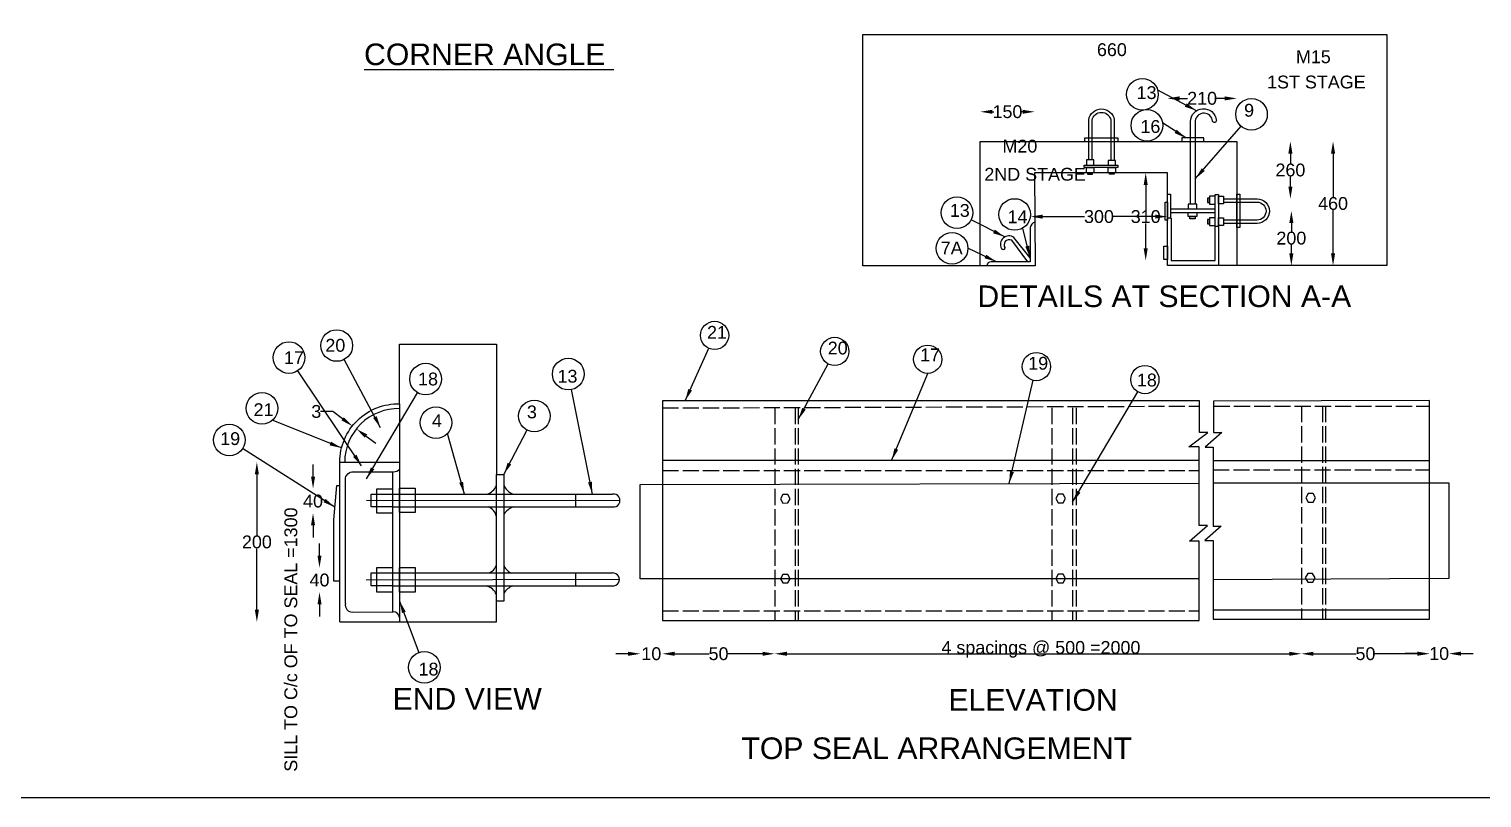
# Model space of a CAD drawing. Header units: inches. Extents: x 1509 to 4188, y -1217 to 874.
# Drawn here: x 2404 to 3480, y -1217 to -647 of the extents above; entities that cross this region are included whole.
import ezdxf

# ---------------------------------------------------------------- set-up
doc = ezdxf.new("R2010")
doc.units = ezdxf.units.IN
doc.header["$MEASUREMENT"] = 0
doc.linetypes.add('ACAD_ISO02W100', pattern=[15, 12, -3])
doc.layers.add('DIMENSIONS', color=7, linetype='Continuous')
doc.layers.add('TEXT', color=1, linetype='Continuous')
doc.styles.get("Standard").update_dxf_attribs({"font": 'arial.ttf', "height": 9.5})
doc.dimstyles.get("Standard").update_dxf_attribs({"dimtxt": 11, "dimasz": 9, "dimexe": 0.18, "dimexo": 0.0625, "dimgap": 0.09, "dimtad": 0, "dimtih": 1, "dimtoh": 1, "dimdec": 4, "dimzin": 0, "dimdsep": 46, "dimtxsty": 'Standard', "dimcen": 0.09, "dimse1": 1, "dimse2": 1, "dimadec": 0, "dimazin": 0, "dimtfac": 1, "dimtdec": 4, "dimtofl": 0, "dimtmove": 0, "dimatfit": 3, "dimfxl": 1, "dimtolj": 1, "dimtzin": 0, "dimarcsym": 0})

# ---------------------------------------------------------------- blocks, each defined once
blk = doc.blocks.new('*D25')
at = {"layer": 'Defpoints', "color": 0, "transparency": 16777216}
for p in [(3108.8, -708.3), (3108.8, -765.5), (3149.1, -765.5)]:
    blk.add_point(p, dxfattribs=at)
at = {"layer": 'DIMENSIONS', "color": 0, "lineweight": -2, "transparency": 16777216}
for p, q in [((3117.8, -708.3), (3118.8, -708.3)), ((3140.1, -708.3), (3139.1, -708.3))]:
    blk.add_line(p, q, dxfattribs=at)
at = {"layer": 'DIMENSIONS', "color": 0, "transparency": 16777216}
for points in [[(3117.8, -706.8), (3117.8, -709.8), (3108.8, -708.3)], [(3140.1, -706.8), (3140.1, -709.8), (3149.1, -708.3)]]:
    blk.add_solid(points, dxfattribs=at)
at = {"layer": 'DIMENSIONS', "color": 0, "transparency": 16777216, "insert": (3128.9, -708.3), "char_height": 9.5, "attachment_point": 5}
blk.add_mtext('\\A1;150', dxfattribs=at)
blk = doc.blocks.new('*D26')
at = {"layer": 'Defpoints', "color": 0, "transparency": 16777216}
for p in [(3298.8, -698.4), (3247.4, -753.6), (3298.8, -753.6)]:
    blk.add_point(p, dxfattribs=at)
at = {"layer": 'DIMENSIONS', "color": 0, "lineweight": -2, "transparency": 16777216}
for p, q in [((3256.4, -698.4), (3262.4, -698.4)), ((3289.8, -698.4), (3283.7, -698.4))]:
    blk.add_line(p, q, dxfattribs=at)
at = {"layer": 'DIMENSIONS', "color": 0, "transparency": 16777216}
for points in [[(3256.4, -696.9), (3256.4, -699.9), (3247.4, -698.4)], [(3289.8, -696.9), (3289.8, -699.9), (3298.8, -698.4)]]:
    blk.add_solid(points, dxfattribs=at)
at = {"layer": 'DIMENSIONS', "color": 0, "transparency": 16777216, "insert": (3273.1, -698.4), "char_height": 9.5, "attachment_point": 5}
blk.add_mtext('\\A1;210', dxfattribs=at)
blk = doc.blocks.new('*D27')
at = {"layer": 'Defpoints', "color": 0, "transparency": 16777216}
for p in [(3298.8, -730.3), (3301, -772.8), (3338.5, -772.8)]:
    blk.add_point(p, dxfattribs=at)
at = {"layer": 'DIMENSIONS', "color": 0, "lineweight": -2, "transparency": 16777216}
for p, q in [((3338.5, -739.3), (3338.5, -746.6)), ((3338.5, -763.8), (3338.5, -756.5))]:
    blk.add_line(p, q, dxfattribs=at)
at = {"layer": 'DIMENSIONS', "color": 0, "transparency": 16777216}
for points in [[(3337, -739.3), (3340, -739.3), (3338.5, -730.3)], [(3337, -763.8), (3340, -763.8), (3338.5, -772.8)]]:
    blk.add_solid(points, dxfattribs=at)
at = {"layer": 'DIMENSIONS', "color": 0, "transparency": 16777216, "insert": (3338.5, -751.5), "char_height": 9.5, "attachment_point": 5}
blk.add_mtext('\\A1;260', dxfattribs=at)
blk = doc.blocks.new('*D28')
at = {"layer": 'Defpoints', "color": 0, "transparency": 16777216}
for p in [(3301, -781.7), (3301, -822.3), (3339.2, -822.3)]:
    blk.add_point(p, dxfattribs=at)
at = {"layer": 'DIMENSIONS', "color": 0, "lineweight": -2, "transparency": 16777216}
for p, q in [((3339.2, -790.7), (3339.2, -797.1)), ((3339.2, -813.3), (3339.2, -806.9))]:
    blk.add_line(p, q, dxfattribs=at)
at = {"layer": 'DIMENSIONS', "color": 0, "transparency": 16777216}
for points in [[(3337.7, -790.7), (3340.7, -790.7), (3339.2, -781.7)], [(3337.7, -813.3), (3340.7, -813.3), (3339.2, -822.3)]]:
    blk.add_solid(points, dxfattribs=at)
at = {"layer": 'DIMENSIONS', "color": 0, "transparency": 16777216, "insert": (3339.2, -802), "char_height": 9.5, "attachment_point": 5}
blk.add_mtext('\\A1;200', dxfattribs=at)
blk = doc.blocks.new('*D29')
at = {"layer": 'Defpoints', "color": 0, "transparency": 16777216}
for p in [(3298.8, -730.3), (3301, -822.3), (3370.1, -822.3)]:
    blk.add_point(p, dxfattribs=at)
at = {"layer": 'DIMENSIONS', "color": 0, "lineweight": -2, "transparency": 16777216}
for p, q in [((3370.1, -739.3), (3370.1, -771.3)), ((3370.1, -813.3), (3370.1, -781.2))]:
    blk.add_line(p, q, dxfattribs=at)
at = {"layer": 'DIMENSIONS', "color": 0, "transparency": 16777216}
for points in [[(3368.6, -739.3), (3371.6, -739.3), (3370.1, -730.3)], [(3368.6, -813.3), (3371.6, -813.3), (3370.1, -822.3)]]:
    blk.add_solid(points, dxfattribs=at)
at = {"layer": 'DIMENSIONS', "color": 0, "transparency": 16777216, "insert": (3370.1, -776.3), "char_height": 9.5, "attachment_point": 5}
blk.add_mtext('\\A1;460', dxfattribs=at)
blk = doc.blocks.new('*D30')
at = {"layer": 'Defpoints', "color": 0, "transparency": 16777216}
for p in [(3247.4, -753.6), (3231.3, -818.5), (3250.2, -818.5)]:
    blk.add_point(p, dxfattribs=at)
at = {"layer": 'DIMENSIONS', "color": 0, "lineweight": -2, "transparency": 16777216}
for p, q in [((3231.3, -762.6), (3231.3, -781.1)), ((3231.3, -809.5), (3231.3, -791))]:
    blk.add_line(p, q, dxfattribs=at)
at = {"layer": 'DIMENSIONS', "color": 0, "transparency": 16777216}
for points in [[(3229.8, -762.6), (3232.8, -762.6), (3231.3, -753.6)], [(3229.8, -809.5), (3232.8, -809.5), (3231.3, -818.5)]]:
    blk.add_solid(points, dxfattribs=at)
at = {"layer": 'DIMENSIONS', "color": 0, "transparency": 16777216, "insert": (3231.3, -786), "char_height": 9.5, "attachment_point": 5}
blk.add_mtext('\\A1;310', dxfattribs=at)
blk = doc.blocks.new('*D31')
at = {"layer": 'Defpoints', "color": 0, "transparency": 16777216}
for p in [(3146, -784.4), (3247.4, -786), (3247.4, -787.9)]:
    blk.add_point(p, dxfattribs=at)
at = {"layer": 'DIMENSIONS', "color": 0, "lineweight": -2, "transparency": 16777216}
for p, q in [((3155, -786), (3186.1, -786)), ((3238.4, -786), (3207.3, -786))]:
    blk.add_line(p, q, dxfattribs=at)
at = {"layer": 'DIMENSIONS', "color": 0, "transparency": 16777216}
for points in [[(3155, -784.5), (3155, -787.5), (3146, -786)], [(3238.4, -784.5), (3238.4, -787.5), (3247.4, -786)]]:
    blk.add_solid(points, dxfattribs=at)
at = {"layer": 'DIMENSIONS', "color": 0, "transparency": 16777216, "insert": (3196.7, -786), "char_height": 9.5, "attachment_point": 5}
blk.add_mtext('\\A1;300', dxfattribs=at)
blk = doc.blocks.new('*D32')
at = {"layer": 'Defpoints', "color": 0, "transparency": 16777216}
for p in [(2856.9, -1054.4), (2873.3, -1054.4), (2873.3, -1109.9)]:
    blk.add_point(p, dxfattribs=at)
at = {"layer": 'DIMENSIONS', "color": 0, "lineweight": -2, "transparency": 16777216}
for p, q in [((2847.9, -1109.9), (2838.9, -1109.9)), ((2882.3, -1109.9), (2891.3, -1109.9))]:
    blk.add_line(p, q, dxfattribs=at)
at = {"layer": 'DIMENSIONS', "color": 0, "transparency": 16777216}
for points in [[(2847.9, -1108.4), (2847.9, -1111.4), (2856.9, -1109.9)], [(2882.3, -1108.4), (2882.3, -1111.4), (2873.3, -1109.9)]]:
    blk.add_solid(points, dxfattribs=at)
at = {"layer": 'DIMENSIONS', "color": 0, "transparency": 16777216, "insert": (2865.1, -1109.9), "char_height": 9.5, "attachment_point": 5}
blk.add_mtext('\\A1;10', dxfattribs=at)
blk = doc.blocks.new('*D33')
at = {"layer": 'Defpoints', "color": 0, "transparency": 16777216}
for p in [(2873.3, -1085.3), (2956.5, -1085.3), (2956.5, -1109.9)]:
    blk.add_point(p, dxfattribs=at)
at = {"layer": 'DIMENSIONS', "color": 0, "lineweight": -2, "transparency": 16777216}
for p, q in [((2882.3, -1109.9), (2908, -1109.9)), ((2947.5, -1109.9), (2921.8, -1109.9))]:
    blk.add_line(p, q, dxfattribs=at)
at = {"layer": 'DIMENSIONS', "color": 0, "transparency": 16777216}
for points in [[(2882.3, -1108.4), (2882.3, -1111.4), (2873.3, -1109.9)], [(2947.5, -1108.4), (2947.5, -1111.4), (2956.5, -1109.9)]]:
    blk.add_solid(points, dxfattribs=at)
at = {"layer": 'DIMENSIONS', "color": 0, "transparency": 16777216, "insert": (2914.9, -1109.9), "char_height": 9.5, "attachment_point": 5}
blk.add_mtext('\\A1;50', dxfattribs=at)
blk = doc.blocks.new('*D34')
at = {"layer": 'Defpoints', "color": 0, "transparency": 16777216}
for p in [(2956.5, -1085.3), (3346.6, -1085.3), (3346.6, -1109.9)]:
    blk.add_point(p, dxfattribs=at)
at = {"layer": 'DIMENSIONS', "color": 0, "lineweight": -2, "transparency": 16777216}
blk.add_line((2965.5, -1109.9), (3337.6, -1109.9), dxfattribs=at)
at = {"layer": 'DIMENSIONS', "color": 0, "transparency": 16777216}
for points in [[(2965.5, -1108.4), (2965.5, -1111.4), (2956.5, -1109.9)], [(3337.6, -1108.4), (3337.6, -1111.4), (3346.6, -1109.9)]]:
    blk.add_solid(points, dxfattribs=at)
blk = doc.blocks.new('*D35')
at = {"layer": 'Defpoints', "color": 0, "transparency": 16777216}
for p in [(3346.6, -1085.3), (3441.5, -1084.3), (3441.5, -1109.9)]:
    blk.add_point(p, dxfattribs=at)
at = {"layer": 'DIMENSIONS', "color": 0, "lineweight": -2, "transparency": 16777216}
for p, q in [((3355.6, -1109.9), (3387.2, -1109.9)), ((3432.5, -1109.9), (3400.9, -1109.9))]:
    blk.add_line(p, q, dxfattribs=at)
at = {"layer": 'DIMENSIONS', "color": 0, "transparency": 16777216}
for points in [[(3355.6, -1108.4), (3355.6, -1111.4), (3346.6, -1109.9)], [(3432.5, -1108.4), (3432.5, -1111.4), (3441.5, -1109.9)]]:
    blk.add_solid(points, dxfattribs=at)
at = {"layer": 'DIMENSIONS', "color": 0, "transparency": 16777216, "insert": (3394.1, -1109.9), "char_height": 9.5, "attachment_point": 5}
blk.add_mtext('\\A1;50', dxfattribs=at)
blk = doc.blocks.new('*D36')
at = {"layer": 'Defpoints', "color": 0, "transparency": 16777216}
for p in [(3441.5, -1054.2), (3455.8, -1054.1), (3455.8, -1109.8)]:
    blk.add_point(p, dxfattribs=at)
at = {"layer": 'DIMENSIONS', "color": 0, "lineweight": -2, "transparency": 16777216}
for p, q in [((3432.5, -1109.8), (3423.5, -1109.8)), ((3464.8, -1109.8), (3473.8, -1109.8))]:
    blk.add_line(p, q, dxfattribs=at)
at = {"layer": 'DIMENSIONS', "color": 0, "transparency": 16777216}
for points in [[(3432.5, -1108.3), (3432.5, -1111.3), (3441.5, -1109.8)], [(3464.8, -1108.3), (3464.8, -1111.3), (3455.8, -1109.8)]]:
    blk.add_solid(points, dxfattribs=at)
at = {"layer": 'DIMENSIONS', "color": 0, "transparency": 16777216, "insert": (3448.7, -1109.8), "char_height": 9.5, "attachment_point": 5}
blk.add_mtext('\\A1;10', dxfattribs=at)
blk = doc.blocks.new('*D70')
at = {"layer": 'Defpoints', "color": 0, "transparency": 16777216}
for p in [(2638, -967.9), (2572.9, -1086.3), (2638, -1086.3)]:
    blk.add_point(p, dxfattribs=at)
at = {"layer": 'DIMENSIONS', "color": 0, "lineweight": -2, "transparency": 16777216}
for p, q in [((2572.9, -976.9), (2572.9, -1022.2)), ((2572.9, -1077.3), (2572.9, -1032.1))]:
    blk.add_line(p, q, dxfattribs=at)
at = {"layer": 'DIMENSIONS', "color": 0, "transparency": 16777216}
for points in [[(2571.4, -976.9), (2574.4, -976.9), (2572.9, -967.9)], [(2571.4, -1077.3), (2574.4, -1077.3), (2572.9, -1086.3)]]:
    blk.add_solid(points, dxfattribs=at)
at = {"layer": 'DIMENSIONS', "color": 0, "transparency": 16777216, "insert": (2572.9, -1027.1), "char_height": 9.5, "attachment_point": 5}
blk.add_mtext('\\A1;200', dxfattribs=at)
blk = doc.blocks.new('*D71')
at = {"layer": 'Defpoints', "color": 0, "transparency": 16777216}
for p in [(2673.5, -987.6), (2614.5, -1005.8), (2673.5, -1005.8)]:
    blk.add_point(p, dxfattribs=at)
at = {"layer": 'DIMENSIONS', "color": 0, "lineweight": -2, "transparency": 16777216}
for p, q in [((2614.5, -978.6), (2614.5, -969.6)), ((2614.5, -1014.8), (2614.5, -1023.8))]:
    blk.add_line(p, q, dxfattribs=at)
at = {"layer": 'DIMENSIONS', "color": 0, "transparency": 16777216}
for points in [[(2613, -978.6), (2616, -978.6), (2614.5, -987.6)], [(2613, -1014.8), (2616, -1014.8), (2614.5, -1005.8)]]:
    blk.add_solid(points, dxfattribs=at)
at = {"layer": 'DIMENSIONS', "color": 0, "transparency": 16777216, "insert": (2614.5, -996.8), "char_height": 9.5, "attachment_point": 5}
blk.add_mtext('\\A1;40', dxfattribs=at)
blk = doc.blocks.new('*D72')
at = {"layer": 'Defpoints', "color": 0, "transparency": 16777216}
for p in [(2667.6, -1046.1), (2619.3, -1064.3), (2667.6, -1064.3)]:
    blk.add_point(p, dxfattribs=at)
at = {"layer": 'DIMENSIONS', "color": 0, "lineweight": -2, "transparency": 16777216}
for p, q in [((2619.3, -1037.1), (2619.3, -1028.1)), ((2619.3, -1073.3), (2619.3, -1082.3))]:
    blk.add_line(p, q, dxfattribs=at)
at = {"layer": 'DIMENSIONS', "color": 0, "transparency": 16777216}
for points in [[(2617.8, -1037.1), (2620.8, -1037.1), (2619.3, -1046.1)], [(2617.8, -1073.3), (2620.8, -1073.3), (2619.3, -1064.3)]]:
    blk.add_solid(points, dxfattribs=at)
at = {"layer": 'DIMENSIONS', "color": 0, "transparency": 16777216, "insert": (2619.3, -1055.3), "char_height": 9.5, "attachment_point": 5}
blk.add_mtext('\\A1;40', dxfattribs=at)
blk = doc.blocks.new('*D73')
at = {"layer": 'Defpoints', "color": 0, "transparency": 16777216}
for p in [(2642.7, -942.3), (2643.6, -941.1), (2645.7, -944.5)]:
    blk.add_point(p, dxfattribs=at)
at = {"layer": 'DIMENSIONS', "color": 0, "lineweight": -2, "transparency": 16777216}
for p, q in [((2629.1, -930.4), (2620.1, -930.4)), ((2636.4, -935.8), (2629.1, -930.4)), ((2653.8, -948.6), (2661.1, -953.9))]:
    blk.add_line(p, q, dxfattribs=at)
at = {"layer": 'DIMENSIONS', "color": 0, "transparency": 16777216}
for points in [[(2637.3, -934.6), (2635.5, -937), (2643.6, -941.1)], [(2654.7, -947.4), (2652.9, -949.8), (2646.6, -943.3)]]:
    blk.add_solid(points, dxfattribs=at)
at = {"layer": 'DIMENSIONS', "color": 0, "transparency": 16777216, "insert": (2616.9, -930.4), "char_height": 9.5, "attachment_point": 5}
blk.add_mtext('\\A1;3', dxfattribs=at)

msp = doc.modelspace()

# ---------------------------------------------------------------- linework, layer by layer
at = {"color": 0}
for points in [[(1508.52325, 873.70881), (4180.28475, 873.70881), (4180.28475, -1216.73034), (1508.52325, -1216.73034)], [(3186.04771, -730.25039), (3211.03515, -730.25039), (3211.03515, -727.90908), (3186.04771, -727.90908)], [(3258.14101, -730.25039), (3274.41089, -730.25039), (3274.41089, -727.7247), (3258.14101, -727.7247)], [(3185.68711, -747.80414), (3210.66793, -747.80414), (3210.66793, -749.49817), (3185.68711, -749.49817)], [(3187.47145, -747.80414), (3192.86166, -747.80414), (3192.86166, -743.94237), (3187.47145, -743.94237)], [(3187.47145, -749.49817), (3192.91371, -749.49817), (3192.91371, -753.61887), (3187.47145, -753.61887)], [(3203.57517, -747.80414), (3208.87727, -747.80414), (3208.87727, -744.39007), (3203.57517, -744.39007)], [(3203.57517, -749.49817), (3208.9282, -749.49817), (3208.9282, -753.61887), (3203.57517, -753.61887)], [(3188.55696, -753.61887), (3191.64424, -753.61887), (3191.64424, -754.74), (3188.55696, -754.74)], [(3204.58837, -753.61887), (3207.87271, -753.61887), (3207.87271, -754.61101), (3204.58837, -754.61101)], [(3247.42314, -769.48048), (3249.69105, -769.48048), (3249.69105, -787.10319), (3247.42314, -787.10319)], [(3278.47226, -772.20622), (3277.13703, -772.20622), (3277.13703, -775.45512), (3278.47226, -775.45512)], [(3282.68534, -770.95833), (3278.47226, -770.95833), (3278.47226, -776.81796), (3282.68534, -776.81796)], [(3285.23442, -770.95833), (3289.04214, -770.95833), (3289.04214, -776.62822), (3285.23442, -776.62822)], [(3298.77353, -769.38758), (3301.04678, -769.38758), (3301.04678, -794.03834), (3298.77353, -794.03834)], [(3247.42314, -788.68485), (3245.61537, -788.68485), (3245.61537, -775.27703), (3247.42314, -775.27703)], [(3262.77785, -782.91372), (3269.12494, -782.91372), (3269.12494, -785.83996), (3262.77785, -785.83996)], [(3262.8476, -780.11407), (3269.12494, -780.11407), (3269.12494, -776.77852), (3262.8476, -776.77852)], [(3264.10306, -785.83996), (3268.00897, -785.83996), (3268.00897, -787.72195), (3264.10306, -787.72195)], [(3278.47226, -788.08305), (3277.13703, -788.08305), (3277.13703, -791.33195), (3278.47226, -791.33195)], [(3282.68534, -786.83516), (3278.47226, -786.83516), (3278.47226, -792.69479), (3282.68534, -792.69479)], [(3285.23442, -786.83516), (3289.04214, -786.83516), (3289.04214, -792.50504), (3285.23442, -792.50504)], [(3247.42314, -817.71509), (3244.77585, -817.71509), (3244.77585, -807.79582), (3247.42314, -807.79582)], [(2673.47778, -1005.75858), (2661.8047, -1005.75858), (2661.8047, -987.57623), (2673.47778, -987.57623)], [(2678.65895, -987.237), (2690.12738, -987.237), (2690.12738, -1005.1396), (2678.65895, -1005.1396)], [(2673.47778, -1001.14217), (2657.49342, -1001.14217), (2657.49342, -991.53539), (2673.47778, -991.53539)], [(2962.54629, -991.85237), (2960.73148, -995.03053), (2962.57644, -998.19129), (2966.23623, -998.17388), (2968.05104, -994.99571), (2966.20607, -991.83495)], [(3166.50282, -991.73595), (3164.68801, -994.91412), (3166.53298, -998.07487), (3170.19276, -998.05746), (3172.00757, -994.87929), (3170.1626, -991.71854)], [(3351.65896, -991.23996), (3349.84415, -994.41813), (3351.68912, -997.57888), (3355.3489, -997.56147), (3357.16371, -994.3833), (3355.31874, -991.22255)], [(2673.47778, -1059.66088), (2657.49342, -1059.66088), (2657.49342, -1050.0541), (2673.47778, -1050.0541)], [(2673.47778, -1064.27729), (2661.8047, -1064.27729), (2661.8047, -1046.09494), (2673.47778, -1046.09494)], [(2678.65895, -1046.09494), (2690.19333, -1046.09494), (2690.19333, -1064.27729), (2678.65895, -1064.27729)], [(2962.54629, -1051.11466), (2960.73148, -1054.29283), (2962.57644, -1057.45359), (2966.23623, -1057.43617), (2968.05104, -1054.258), (2966.20607, -1051.09725)], [(3166.45653, -1050.97785), (3164.64172, -1054.15602), (3166.48669, -1057.31677), (3170.14647, -1057.29936), (3171.96128, -1054.12119), (3170.11631, -1050.96044)], [(3351.31757, -1050.4164), (3349.50276, -1053.59457), (3351.34773, -1056.75533), (3355.00751, -1056.73792), (3356.82232, -1053.55975), (3354.97735, -1050.39899)]]:
    msp.add_lwpolyline(points, close=True, dxfattribs=at)
for points in [[(3149.31439, -822.3536), (3021.73503, -822.3536), (3021.73503, -651.15804), (3410.02258, -651.15804), (3410.02258, -822.27198), (3247.42314, -822.27198), (3247.42314, -753.61887), (3149.00326, -753.61887), (3149.31439, -822.3536)], [(3108.80534, -822.3536), (3108.80534, -730.25039), (3298.77353, -730.25039), (3298.77353, -822.27198)], [(3249.69105, -787.10319), (3250.23551, -787.10319), (3250.23551, -818.47559), (3282.68534, -818.47559), (3282.68534, -793.28259), (3282.68534, -769.52243), (3285.23442, -769.52243), (3285.23442, -793.23059), (3282.68534, -793.23059)], [(3249.69105, -780.11407), (3282.68534, -780.11407)], [(3249.69105, -782.91372), (3282.68534, -782.91372)], [(3145.72241, -794.17871), (3145.72241, -819.37493), (3116.90008, -819.37622)], [(3285.23442, -793.23059), (3285.23442, -822.27198)], [(2678.65895, -924.71707), (2678.65895, -1086.3272)], [(2873.33719, -923.69106), (2873.33719, -1085.29841), (3270.98038, -1085.29841), (3270.98038, -1026.39097), (3263.84094, -1026.39097), (3276.98245, -1014.84423), (3270.9285, -1014.84423), (3270.9285, -956.60562), (3263.34276, -956.60562), (3277.31066, -946.02673), (3271.12393, -946.02673), (3271.12393, -922.45958), (2873.33719, -922.45958), (2873.33719, -923.69106)], [(3281.64125, -922.65702), (3281.64125, -945.99563), (3287.72371, -945.99563), (3275.31972, -956.81622), (3281.25201, -956.81622), (3281.25201, -1015.29204), (3287.27759, -1015.29204), (3275.15126, -1025.97401), (3281.3803, -1025.97401), (3281.3803, -1084.26969), (3441.49338, -1084.26969), (3441.49338, -922.26025), (3281.64125, -922.65702)], [(2634.33547, -967.89495), (2678.65895, -967.89495)], [(3270.9285, -966.58592), (2873.33719, -966.58592)], [(3281.25201, -966.73914), (3441.49338, -966.73914)], [(2634.33547, -1086.3272), (2750.28863, -1086.3272), (2750.28863, -976.98113), (2755.82846, -976.98113), (2755.82846, -1071.03752), (2750.28863, -1071.03752)], [(2673.47778, -975.03501), (2673.47778, -1078.91136)], [(2634.33547, -1056.07631), (2629.8023, -1056.07631), (2629.8023, -1010.66536), (2632.10177, -985.23122), (2634.33547, -985.23122)], [(3270.98038, -1054.39528), (2856.87389, -1054.39528), (2856.87389, -984.43729), (3270.9285, -983.4245)], [(3281.25201, -983.18489), (3441.49338, -983.18489)], [(3441.49338, -983.18489), (3455.83656, -983.18489), (3455.83656, -1054.1147), (3281.3803, -1055.12185)], [(2654.03091, -996.16461), (2841.84414, -996.34339)], [(2673.47778, -991.53539), (2836.3449, -991.53539)], [(2808.89528, -991.53539), (2808.89528, -1001.14217)], [(2673.47778, -1001.14217), (2836.3449, -1001.14217)], [(2673.47778, -1050.0541), (2836.3449, -1050.0541)], [(2808.89528, -1050.0541), (2808.89528, -1059.66088)], [(2841.51923, -1054.85749), (2653.87657, -1055.30478)], [(2673.47778, -1059.66088), (2836.3449, -1059.66088)], [(2643.76583, -1078.98755), (2673.92051, -1078.91023)], [(3281.3803, -1077.39119), (3441.49338, -1077.39119)]]:
    msp.add_lwpolyline(points, dxfattribs=at)
for points in [[(3189.06678, -743.94237), (3189.06678, -714.30696, -0.8557056574), (3208.02989, -714.30696), (3208.02989, -744.39007)], [(3191.63803, -743.94237), (3191.63803, -714.52255, -0.8332151393), (3205.45865, -714.52255), (3205.45865, -744.39007)], [(3264.49589, -776.77852), (3264.49589, -715.60387, -0.9407247474), (3283.60676, -714.43538, -0.9998806218), (3280.83388, -715.25863, 0.8903474961), (3268.01382, -714.9269), (3268.01382, -776.77852)], [(3289.04214, -772.81701), (3313.79296, -772.81701, -1), (3313.79296, -791.0444), (3289.04214, -791.0444)], [(3289.04214, -775.26926), (3313.79296, -775.26926, -1), (3313.79296, -788.59215), (3289.04214, -788.59215)], [(3145.72241, -816.63621), (3133.73093, -801.41171, 0.8024456823), (3124.55277, -809.64737, 2.9059548141)], [(3143.88146, -819.37501), (3132.03661, -803.49971, 0.7773941221), (3127.12701, -809.39457, 0.9812071461)], [(2634.33547, -1086.3272), (2634.33547, -967.89495, -0.4219034077), (2678.65895, -924.71707), (2678.65895, -880.38645), (2750.33107, -880.38645), (2750.33107, -976.98113)], [(2638.45156, -1072.75039), (2638.45156, -980.81871, -0.4283049445), (2644.51898, -975.03501), (2674.19532, -975.03501, 0.2117185244), (2678.65895, -973.05624, -0.4433082217)]]:
    msp.add_lwpolyline(points, format="xyb", dxfattribs=at)
at = {"color": 0, "linetype": 'ACAD_ISO02W100'}
for points in [[(2873.33719, -927.76598), (3271.12393, -926.397)], [(2956.48726, -927.76598), (2956.48726, -1085.29841)], [(2971.588, -927.76598), (2971.588, -1085.29841)], [(2973.92557, -927.76598), (2973.92557, -1085.29841)], [(3161.80169, -927.76598), (3161.80169, -1085.29841)], [(3177.11343, -927.76598), (3177.11343, -1085.29841)], [(3179.76715, -927.76598), (3179.76715, -1085.29841)], [(3281.64125, -926.33238), (3441.49338, -926.33238)], [(3346.61535, -926.33238), (3346.61535, -1084.26969)], [(3362.33046, -926.33238), (3362.33046, -1084.26969)], [(3364.46726, -926.33238), (3364.46726, -1084.26969)], [(2873.33719, -974.1482), (3270.9285, -974.1482)], [(3281.25201, -973.49364), (3441.49338, -973.49364)], [(2873.33719, -1078.03396), (3270.98038, -1078.03396)]]:
    msp.add_lwpolyline(points, dxfattribs=at)
at = {"color": 0}
for centre, radius in [((3228.89124, -695.39976), 11.71951), ((3309.69194, -710.20368), 11.71951), ((3232.18443, -718.41625), 11.71951), ((3091.54937, -783.08074), 11.71951), ((3134.25262, -784.42034), 11.71951), ((3087.91097, -809.48996), 11.71951), ((2632.08275, -881.50055), 11.71951), ((2911.94444, -874.00745), 10.45763), ((2596.63225, -890.4105), 11.71951), ((3000.96787, -885.88454), 10.45763), ((3069.80967, -891.71103), 10.45763), ((2803.53973, -902.70768), 11.71951), ((3150.31197, -897.08933), 10.45763), ((2697.86038, -906.40028), 11.71951), ((3230.69078, -906.75364), 10.45763), ((2576.67373, -928.03834), 11.71951), ((2778.47543, -933.65903), 11.71951), ((2705.52539, -938.70578), 11.71951), ((2552.47472, -951.45635), 11.71951), ((2696.94794, -1120.00902), 11.71951)]:
    msp.add_circle(centre, radius, dxfattribs=at)
for centre, radius, start, end in [((3150.75399, -794.84214), 5.07514, 108.20963621, 172.48871326), ((3125.7788, -808.89893), 1.43643, 211.40231581, 339.81501955), ((3117.09298, -822.92553), 3.55455, 93.11078139, 170.74083287), ((2677.68713, -968.00479), 39.73394, 88.59850725, 179.84160967), ((2739.94008, -980.72249), 11.39104, 288.3326791, 335.29634739), ((2767.17457, -980.34988), 12.16926, 201.19450864, 246.80369006), ((2836.99673, -996.33878), 4.84742, 262.27202762, 97.72797238), ((2741.38147, -1009.69299), 9.05335, 10.31041703, 70.82025913), ((2768.27203, -1015.77854), 15.60949, 110.33801367, 142.86163421), ((2742.30672, -1042.15196), 8.20449, 285.60281258, 346.62350142), ((2765.66748, -1040.81916), 10.35592, 198.17893244, 243.09462303), ((2836.70254, -1054.85749), 4.81669, 265.74184405, 94.25815595), ((2740.73714, -1069.67452), 10.21017, 20.69297263, 78.74023748), ((2767.98405, -1073.04374), 14.53486, 112.9651436, 146.75212119), ((2643.56642, -1073.7749), 5.21646, 168.6734714, 272.19081368), ((2674.10055, -1083.4845), 4.57782, 5.27864252, 92.25388872)]:
    msp.add_arc(centre, radius, start, end, dxfattribs=at)

# ---------------------------------------------------------------- texts
at = {"layer": 'TEXT', "color": 0}
for s, height, p in [('%%UCORNER ANGLE ', 16, (2652.29567, -673.77014)), ('660', 9.5, (3195.19454, -667.04077)), ('M15 ', 9.5, (3342.57102, -672.31571)), ('1ST STAGE ', 9.5, (3321.23761, -691.01229)), ('13', 9.5, (3224.57367, -698.86977)), ('9', 9.5, (3304.21592, -711.95503)), ('16', 9.5, (3227.4054, -723.97932)), ('M20', 9.5, (3125.21497, -738.49876)), ('2ND STAGE ', 9.5, (3111.7969, -759.35303)), ('13', 9.5, (3086.20319, -786.16567)), ('14', 9.5, (3128.94222, -790.8827)), ('7A', 9.5, (3079.49416, -813.97137)), ('DETAILS AT SECTION A-A ', 16, (3106.63594, -853.01949)), ('21', 9.5, (2906.35224, -876.48515)), ('20', 9.5, (2623.63717, -886.09635)), ('20', 9.5, (2995.78197, -888.13968)), ('17', 9.5, (2592.96382, -895.31742)), ('17', 9.5, (3064.21516, -893.18998)), ('19', 9.5, (3144.3131, -899.40573)), ('18', 9.5, (2692.3129, -911.04748)), ('13', 9.5, (2795.60413, -909.02569)), ('18', 9.5, (3224.79986, -911.83723)), ('21', 9.5, (2570.43384, -933.82894)), ('4', 9.5, (2702.62783, -941.96518)), ('3', 9.5, (2772.93223, -935.45619)), ('19', 9.5, (2545.7323, -955.25437)), ('4 spacings @ 500 =2000', 9.5, (3080.00915, -1109.94879)), ('18', 9.5, (2692.65368, -1126.02807)), ('END VIEW ', 16, (2673.44743, -1151.30939)), ('ELEVATION', 16, (3085.17414, -1152.08929)), ('TOP SEAL ARRANGEMENT ', 16, (2931.85771, -1187.90372))]:
    msp.add_text(s, height=height, dxfattribs=at).set_placement(p)
msp.add_text('SILL TO C/c OF TO SEAL =1300', height=9.5, rotation=90, dxfattribs=at).set_placement((2602.78601, -1197.31269))

# ---------------------------------------------------------------- dimensions: what is measured, and where the dimension line sits
at = {"layer": 'DIMENSIONS', "color": 0}
for base, p1, p2, text, picture, middle in [((3298.77353, -698.41937), (3247.42314, -753.61887), (3298.77353, -753.61887), '210', '*D26', (3273.09833, -698.41937)), ((3108.80534, -708.33696), (3149.05704, -765.49862), (3108.80534, -765.49862), '150', '*D25', (3128.93119, -708.33696)), ((3247.42314, -786.04723), (3145.97213, -784.42034), (3247.42314, -787.94543), '300', '*D31', (3196.69763, -786.04723)), ((2873.33719, -1109.94879), (2856.87389, -1054.39528), (2873.33719, -1054.39528), '10', '*D32', (2865.10554, -1109.94879)), ((3455.83656, -1109.7849), (3441.49338, -1054.19751), (3455.83656, -1054.1147), '10', '*D36', (3448.66497, -1109.7849)), ((2956.48726, -1109.94879), (2873.33719, -1085.29841), (2956.48726, -1085.29841), '50', '*D33', (2914.91223, -1109.94879)), ((3346.61535, -1109.94879), (2956.48726, -1085.29841), (3346.61535, -1085.29841), ' ', '*D34', (3151.55131, -1109.94879)), ((3441.49338, -1109.94879), (3346.61535, -1085.29841), (3441.49338, -1084.26969), '50', '*D35', (3394.05437, -1109.94879))]:
    dim = msp.add_linear_dim(base=base, p1=p1, p2=p2, text=text, dimstyle='Standard', dxfattribs=at)
    dim.commit()
    dim.dimension.update_dxf_attribs({"geometry": picture, "text_midpoint": middle})
for base, p1, p2, text, picture, middle in [((3338.50289, -772.81701), (3298.77353, -730.25039), (3301.04678, -772.81701), '260', '*D27', (3338.50289, -751.5337)), ((3370.11935, -822.27198), (3298.77353, -730.25039), (3301.04678, -822.27198), '460', '*D29', (3370.11935, -776.26119)), ((3231.28228, -818.47559), (3247.42314, -753.61887), (3250.23551, -818.47559), '310', '*D30', (3231.28228, -786.04723)), ((3339.24879, -822.27198), (3301.04678, -781.71296), (3301.04678, -822.27198), '200', '*D28', (3339.24879, -801.99247)), ((2572.91419, -1086.3272), (2637.95334, -967.89495), (2637.95334, -1086.3272), '200', '*D70', (2572.91419, -1027.11107))]:
    dim = msp.add_linear_dim(base=base, p1=p1, p2=p2, angle=90, text=text, dimstyle='Standard', dxfattribs=at)
    dim.commit()
    dim.dimension.update_dxf_attribs({"geometry": picture, "text_midpoint": middle})
dim = msp.add_aligned_dim(p1=(2645.67185, -944.47166), p2=(2642.72969, -942.30834), distance=-1.50029, text='3', dimstyle='Standard', dxfattribs=at)
dim.commit()
dim.dimension.update_dxf_attribs({"geometry": '*D73', "text_midpoint": (2616.91611, -930.43673)})
for base, p1, p2, picture, middle in [((2614.51335, -1005.75858), (2673.47778, -987.57623), (2673.47778, -1005.75858), '*D71', (2614.51335, -996.75858)), ((2619.34039, -1064.27729), (2667.64124, -1046.09494), (2667.64124, -1064.27729), '*D72', (2619.34039, -1055.27729))]:
    dim = msp.add_linear_dim(base=base, p1=p1, p2=p2, angle=90, text='40', dimstyle='Standard', dxfattribs=at)
    dim.commit()
    dim.dimension.update_dxf_attribs({"geometry": picture, "text_midpoint": middle, "dimtype": 160})

# ---------------------------------------------------------------- leaders
at = {"color": 0}
for points in [[(3268.94759, -707.50595), (3240.18312, -692.26282)], [(3261.02102, -727.7247), (3243.74062, -716.46654)], [(3268.01382, -757.98835), (3301.98857, -719.03573)], [(3126.96372, -801.04058), (3102.00162, -788.38144)], [(3145.72241, -816.63621), (3140.2488, -794.48973)], [(3120.71369, -819.37605), (3099.63048, -809.48996)], [(2664.56046, -942.47288), (2637.59242, -891.84417)], [(2890.17456, -922.45958), (2907.6585, -883.54646)], [(2650.46284, -970.64997), (2603.16138, -900.14278)], [(2973.92557, -936.33002), (2996.02701, -895.10137)], [(3043.1267, -966.58592), (3069.80967, -902.16867)], [(2821.41481, -991.53539), (2805.85173, -914.19687)], [(3130.18809, -983.76876), (3147.94698, -907.27604)], [(2654.0471, -980.29113), (2691.88311, -916.48091)], [(3177.11343, -997.66641), (3225.38125, -915.76313)], [(2635.62187, -957.43208), (2584.33129, -936.91013)], [(2726.60561, -991.53539), (2714.1827, -946.60502)], [(2755.82846, -976.98113), (2773.04607, -944.04503)], [(2630.65512, -1001.23246), (2562.36059, -957.75051)], [(2678.65895, -1070.81259), (2692.86422, -1109.02403)]]:
    msp.add_leader(points, dimstyle='Standard', override={"dimgap": 0.09, "dimtad": 0}, dxfattribs=at)

doc.saveas('drawing.dxf')
